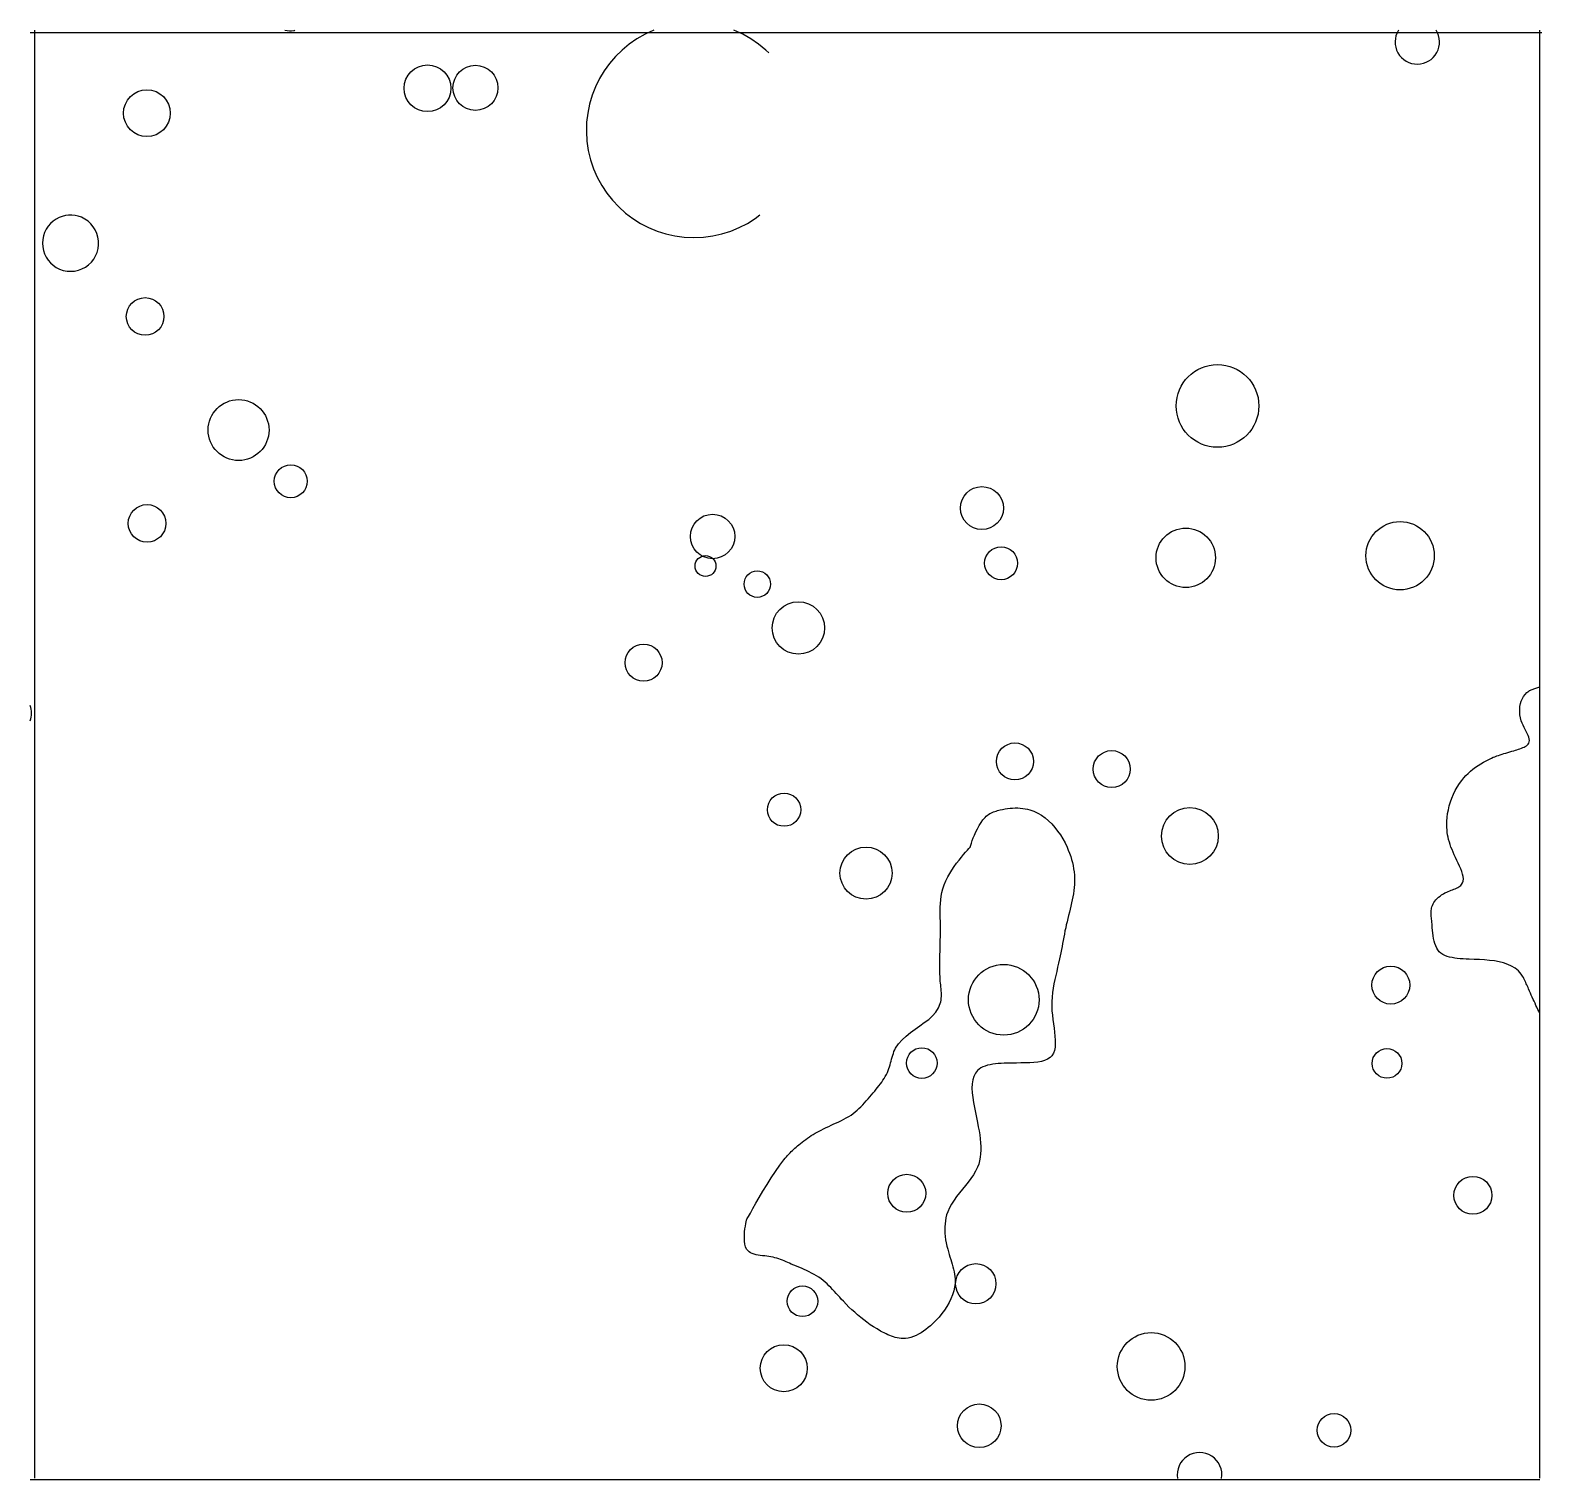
# Model space of a CAD drawing. Extents: x 2.05 to 3.08, y 1.57 to 2.55.
import ezdxf

# ---------------------------------------------------------------- set-up
doc = ezdxf.new("R2010")
doc.units = 0
doc.linetypes.add('HIDDEN', pattern=[0.375, 0.25, -0.125])
for name, color, linetype in [('LAYER1', 7, 'CONTINUOUS'), ('LAYER10', 1, 'CONTINUOUS'), ('LAYER12', 5, 'CONTINUOUS')]:
    doc.layers.add(name, color=color, linetype=linetype)

msp = doc.modelspace()

# ---------------------------------------------------------------- linework, layer by layer
at = {"layer": 'LAYER1', "color": 7, "linetype": 'CONTINUOUS'}
for points in [[(2.7286, 2.021), (2.7314, 2.02), (2.734, 2.0188), (2.7366, 2.0174), (2.739, 2.0156), (2.7413, 2.0136), (2.7435, 2.0115), (2.7456, 2.0091), (2.7475, 2.0066), (2.7494, 2.004), (2.751, 2.0013), (2.7526, 1.9985), (2.7539, 1.9956), (2.7548, 1.9936), (2.7556, 1.9915), (2.7564, 1.9894), (2.757, 1.9873), (2.7576, 1.9852), (2.758, 1.9831), (2.7584, 1.9809), (2.7587, 1.9788), (2.7589, 1.9767), (2.759, 1.9746), (2.759, 1.9724), (2.759, 1.9703), (2.7588, 1.9682), (2.7586, 1.9661), (2.7583, 1.964), (2.7579, 1.9619), (2.7575, 1.9598), (2.757, 1.9577), (2.7565, 1.9556), (2.756, 1.9535), (2.7555, 1.9514), (2.7549, 1.9493), (2.7544, 1.9471), (2.7539, 1.945), (2.7534, 1.9429), (2.753, 1.9408), (2.7525, 1.9387), (2.7521, 1.9365), (2.7517, 1.9344), (2.7513, 1.9323), (2.7509, 1.9302), (2.7505, 1.9281), (2.7501, 1.926), (2.7497, 1.9239), (2.7493, 1.9218), (2.7488, 1.9197), (2.7482, 1.9169), (2.7475, 1.9141), (2.7469, 1.9112), (2.7462, 1.9084), (2.7456, 1.9056), (2.745, 1.9027), (2.7445, 1.8998), (2.7441, 1.8969), (2.7438, 1.8938), (2.7436, 1.8907), (2.7436, 1.8876), (2.7437, 1.8843), (2.744, 1.8814), (2.7443, 1.8786), (2.7447, 1.8756), (2.7451, 1.8727), (2.7454, 1.8699), (2.7457, 1.8671), (2.7459, 1.8645), (2.7459, 1.862), (2.7458, 1.8596), (2.7454, 1.8575), (2.7447, 1.8556), (2.7437, 1.8539), (2.7424, 1.8526), (2.7407, 1.8515), (2.7387, 1.8506), (2.7365, 1.85), (2.734, 1.8496), (2.7314, 1.8493), (2.7286, 1.8491), (2.7257, 1.849), (2.7226, 1.849), (2.7195, 1.8489), (2.7164, 1.8489), (2.7133, 1.8489), (2.7113, 1.8488), (2.7092, 1.8487), (2.7072, 1.8486), (2.7053, 1.8484), (2.7034, 1.8481), (2.7016, 1.8478), (2.6999, 1.8474), (2.6983, 1.8469), (2.6968, 1.8463), (2.6954, 1.8456), (2.6942, 1.8448), (2.6931, 1.8438), (2.6916, 1.842), (2.6905, 1.8398), (2.6898, 1.8374), (2.6894, 1.8347), (2.6893, 1.8318), (2.6895, 1.8287), (2.6898, 1.8254), (2.6903, 1.8221), (2.691, 1.8187), (2.6917, 1.8152), (2.6924, 1.8118), (2.6931, 1.8084), (2.6936, 1.8056), (2.6941, 1.8028), (2.6946, 1.8001), (2.6949, 1.7974), (2.6952, 1.7948), (2.6953, 1.7922), (2.6953, 1.7897), (2.6952, 1.7873), (2.6949, 1.7849), (2.6945, 1.7825), (2.6939, 1.7803), (2.6931, 1.7781), (2.6918, 1.7755), (2.6903, 1.7729), (2.6886, 1.7705), (2.6868, 1.768), (2.6848, 1.7656), (2.6828, 1.7631), (2.6809, 1.7607), (2.6789, 1.7582), (2.6771, 1.7557), (2.6755, 1.7531), (2.674, 1.7505), (2.6728, 1.7477), (2.6721, 1.7457), (2.6716, 1.7437), (2.6712, 1.7417), (2.671, 1.7396), (2.6709, 1.7375), (2.6709, 1.7353), (2.6709, 1.7332), (2.6711, 1.731), (2.6714, 1.7288), (2.6718, 1.7267), (2.6723, 1.7245), (2.6728, 1.7224), (2.6733, 1.7207), (2.6738, 1.7189), (2.6743, 1.7172), (2.6749, 1.7155), (2.6754, 1.7138), (2.6759, 1.7122), (2.6764, 1.7105), (2.6768, 1.7088), (2.6772, 1.7071), (2.6775, 1.7055), (2.6777, 1.7038), (2.6778, 1.7022), (2.6778, 1.6994), (2.6775, 1.6967), (2.6769, 1.694), (2.6761, 1.6913), (2.675, 1.6887), (2.6738, 1.6861), (2.6723, 1.6835), (2.6707, 1.681), (2.6688, 1.6786), (2.6669, 1.6762), (2.6648, 1.674), (2.6626, 1.6718), (2.6611, 1.6704), (2.6596, 1.6691), (2.658, 1.6678), (2.6563, 1.6667), (2.6547, 1.6656), (2.653, 1.6646), (2.6513, 1.6638), (2.6495, 1.663), (2.6478, 1.6625), (2.646, 1.662), (2.6442, 1.6618), (2.6424, 1.6617), (2.6411, 1.6618), (2.6398, 1.6619), (2.6385, 1.6621), (2.6372, 1.6624), (2.636, 1.6628), (2.6347, 1.6632), (2.6334, 1.6637), (2.6321, 1.6643), (2.6309, 1.6648), (2.6296, 1.6655), (2.6284, 1.6661), (2.6272, 1.6668), (2.6248, 1.6682), (2.6224, 1.6696), (2.6202, 1.6711), (2.6179, 1.6727), (2.6158, 1.6743), (2.6137, 1.676), (2.6116, 1.6777), (2.6096, 1.6795), (2.6076, 1.6813), (2.6057, 1.6831), (2.6038, 1.6851), (2.6019, 1.687), (2.6007, 1.6883), (2.5995, 1.6897), (2.5983, 1.691), (2.5971, 1.6924), (2.5959, 1.6937), (2.5946, 1.695), (2.5934, 1.6963), (2.5921, 1.6976), (2.5908, 1.6988), (2.5895, 1.7), (2.5881, 1.7011), (2.5867, 1.7022), (2.5852, 1.7033), (2.5836, 1.7043), (2.582, 1.7053), (2.5803, 1.7062), (2.5786, 1.707), (2.5769, 1.7079), (2.5752, 1.7087), (2.5735, 1.7094), (2.5717, 1.7102), (2.57, 1.7109), (2.5682, 1.7116), (2.5665, 1.7123), (2.5653, 1.7129), (2.5641, 1.7134), (2.5629, 1.7139), (2.5617, 1.7144), (2.5605, 1.7149), (2.5592, 1.7153), (2.558, 1.7158), (2.5567, 1.7162), (2.5554, 1.7165), (2.5541, 1.7169), (2.5527, 1.7172), (2.5513, 1.7174), (2.5499, 1.7176), (2.5484, 1.7178), (2.5469, 1.718), (2.5454, 1.7182), (2.544, 1.7184), (2.5426, 1.7186), (2.5413, 1.719), (2.54, 1.7194), (2.5388, 1.7199), (2.5378, 1.7206), (2.5369, 1.7215), (2.5361, 1.7225), (2.5354, 1.724), (2.5349, 1.7259), (2.5347, 1.7278), (2.5346, 1.7299), (2.5346, 1.7321), (2.5348, 1.7342), (2.535, 1.7362), (2.5353, 1.7381), (2.5356, 1.7398), (2.5358, 1.7411), (2.536, 1.7421), (2.5362, 1.7427), (2.5362, 1.7428), (2.5362, 1.7428), (2.5362, 1.7429), (2.5362, 1.7429), (2.5362, 1.7429), (2.5362, 1.7429), (2.5362, 1.7428), (2.5362, 1.7428), (2.5362, 1.7428), (2.5361, 1.7428), (2.5362, 1.7427), (2.5362, 1.7427), (2.5365, 1.7432), (2.5374, 1.7446), (2.5387, 1.7469), (2.5404, 1.75), (2.5424, 1.7536), (2.5447, 1.7576), (2.5472, 1.7619), (2.55, 1.7664), (2.5528, 1.7709), (2.5557, 1.7753), (2.5586, 1.7795), (2.5615, 1.7832), (2.5623, 1.7842), (2.5632, 1.7852), (2.564, 1.7861), (2.5648, 1.787), (2.5657, 1.7879), (2.5665, 1.7887), (2.5673, 1.7895), (2.5682, 1.7903), (2.569, 1.7911), (2.5699, 1.7918)], [(2.5699, 1.7918), (2.5707, 1.7926), (2.5716, 1.7933), (2.5728, 1.7942), (2.5739, 1.7952), (2.5751, 1.7961), (2.5763, 1.797), (2.5776, 1.7978), (2.5788, 1.7987), (2.5801, 1.7996), (2.5814, 1.8004), (2.5827, 1.8012), (2.5841, 1.802), (2.5854, 1.8027), (2.5868, 1.8034), (2.5885, 1.8043), (2.5902, 1.8051), (2.592, 1.8059), (2.5937, 1.8067), (2.5955, 1.8075), (2.5972, 1.8082), (2.5989, 1.809), (2.6006, 1.8098), (2.6023, 1.8107), (2.6039, 1.8116), (2.6055, 1.8125), (2.6071, 1.8135), (2.6085, 1.8146), (2.6099, 1.8157), (2.6112, 1.8168), (2.6125, 1.818), (2.6138, 1.8192), (2.6151, 1.8205), (2.6163, 1.8218), (2.6175, 1.8232), (2.6187, 1.8245), (2.6199, 1.8259), (2.6211, 1.8273), (2.6222, 1.8287), (2.6232, 1.8299), (2.6242, 1.8311), (2.6252, 1.8323), (2.6261, 1.8335), (2.6271, 1.8347), (2.628, 1.836), (2.6288, 1.8372), (2.6296, 1.8385), (2.6304, 1.8398), (2.6311, 1.8411), (2.6318, 1.8425), (2.6324, 1.8439), (2.6328, 1.8451), (2.6333, 1.8464), (2.6336, 1.8477), (2.634, 1.849), (2.6344, 1.8503), (2.6347, 1.8516), (2.6351, 1.8529), (2.6355, 1.8542), (2.6359, 1.8554), (2.6363, 1.8567), (2.6369, 1.8579), (2.6374, 1.8591), (2.6394, 1.862), (2.6418, 1.8647), (2.6445, 1.8672), (2.6475, 1.8696), (2.6506, 1.8719), (2.6538, 1.8741), (2.6569, 1.8764), (2.6599, 1.8786), (2.6625, 1.881), (2.6648, 1.8836), (2.6666, 1.8864), (2.6678, 1.8894), (2.6681, 1.8906), (2.6683, 1.8917), (2.6684, 1.8929), (2.6685, 1.8942), (2.6685, 1.8954), (2.6685, 1.8967), (2.6684, 1.898), (2.6683, 1.8993), (2.6682, 1.9006), (2.6681, 1.902), (2.668, 1.9033), (2.6678, 1.9046), (2.6677, 1.9072), (2.6675, 1.9098), (2.6675, 1.9123), (2.6674, 1.9149), (2.6674, 1.9174), (2.6675, 1.9199), (2.6675, 1.9224), (2.6676, 1.9249), (2.6677, 1.9274), (2.6677, 1.9299), (2.6678, 1.9324), (2.6679, 1.935), (2.6679, 1.9358), (2.6679, 1.9367), (2.6679, 1.9375), (2.6679, 1.9383), (2.6679, 1.9392), (2.6679, 1.94), (2.6679, 1.9409), (2.6679, 1.9417), (2.6679, 1.9426), (2.6679, 1.9434), (2.6679, 1.9443), (2.6679, 1.9451), (2.6678, 1.9476), (2.6678, 1.9501), (2.6677, 1.9525), (2.6678, 1.9549), (2.6679, 1.9574), (2.6681, 1.9598), (2.6684, 1.9623), (2.6689, 1.9648), (2.6696, 1.9674), (2.6705, 1.97), (2.6716, 1.9727), (2.6729, 1.9754), (2.6743, 1.9778), (2.6757, 1.9801), (2.6773, 1.9824), (2.6789, 1.9847), (2.6805, 1.9869), (2.6821, 1.9889), (2.6836, 1.9907), (2.685, 1.9923), (2.6862, 1.9937), (2.6871, 1.9947), (2.6878, 1.9954), (2.6881, 1.9957), (2.6882, 1.9957), (2.6882, 1.9957), (2.6882, 1.9957), (2.6882, 1.9957), (2.6882, 1.9956), (2.6882, 1.9956), (2.6882, 1.9956), (2.6882, 1.9956), (2.6882, 1.9956), (2.6881, 1.9956), (2.6881, 1.9956), (2.6881, 1.9957), (2.6882, 1.9962), (2.6885, 1.9971), (2.6889, 1.9984), (2.6895, 2.0001), (2.6902, 2.0019), (2.691, 2.0039), (2.6919, 2.0061), (2.693, 2.0082), (2.6942, 2.0104), (2.6955, 2.0124), (2.6968, 2.0143), (2.6983, 2.0159), (2.699, 2.0166), (2.6998, 2.0173), (2.7006, 2.0178), (2.7014, 2.0184), (2.7022, 2.0188), (2.7031, 2.0192), (2.7039, 2.0196), (2.7048, 2.0199), (2.7057, 2.0202), (2.7066, 2.0205), (2.7075, 2.0207), (2.7084, 2.021), (2.7101, 2.0213), (2.7118, 2.0216), (2.7135, 2.0219), (2.7152, 2.0221), (2.7169, 2.0222), (2.7187, 2.0223), (2.7204, 2.0223), (2.7221, 2.0222), (2.7238, 2.022), (2.7255, 2.0217), (2.7271, 2.0214), (2.7286, 2.021)]]:
    msp.add_lwpolyline(points, dxfattribs=at)
for centre, radius in [((2.3192, 2.5114), 0.0159), ((2.3518, 2.5117), 0.0153), ((2.1285, 2.4945), 0.0159), ((2.1273, 2.3563), 0.0128), ((2.8562, 2.2955), 0.0281), ((2.1908, 2.2791), 0.0207), ((2.2263, 2.2443), 0.0112), ((2.6961, 2.2261), 0.0146), ((2.1286, 2.2157), 0.0128), ((2.513, 2.2068), 0.0151), ((2.8346, 2.1923), 0.0202), ((2.9803, 2.1937), 0.0232), ((2.7091, 2.1886), 0.0112), ((2.5082, 2.1867), 0.0071), ((2.5434, 2.1744), 0.009), ((2.5713, 2.1446), 0.0178), ((2.4661, 2.121), 0.0126), ((2.7185, 2.0539), 0.0126), ((2.7843, 2.0487), 0.0126), ((2.5616, 2.0211), 0.0113), ((2.8374, 2.0032), 0.0193), ((2.6173, 1.978), 0.0177), ((2.7109, 1.8919), 0.024), ((2.974, 1.9019), 0.0129), ((2.6552, 1.8489), 0.0104), ((2.9714, 1.8487), 0.0101), ((2.645, 1.7604), 0.0129), ((3.0298, 1.759), 0.0129), ((2.6919, 1.6989), 0.0137), ((2.5741, 1.687), 0.0104), ((2.8111, 1.6427), 0.023), ((2.5614, 1.6415), 0.016), ((2.6943, 1.6024), 0.0148), ((2.9354, 1.5993), 0.0114)]:
    msp.add_circle(centre, radius, dxfattribs=at)
for centre, radius, start, end in [((2.2257, 2.5683), 0.0178, -100.9814, -81.3255), ((2.2257, 2.5683), 0.0178, -81.3258, -79.0345), ((2.992, 2.5429), 0.0151, 148.2645, -89.4381), ((2.992, 2.5429), 0.0151, -89.438, 31.7369), ((2.0766, 2.4061), 0.0191, 67.345, 120.7694), ((2.0766, 2.4061), 0.0191, 120.7691, -120.7695), ((2.0766, 2.4061), 0.0191, -120.7699, 67.3451), ((2.0319, 2.0867), 0.0181, -16.8325, 16.8318), ((2.844, 1.569), 0.0152, -8.8802, -171.1198)]:
    msp.add_arc(centre, radius, start, end, dxfattribs=at)
at = {"layer": 'LAYER1', "color": 7, "linetype": 'HIDDEN'}
msp.add_arc((2.5003, 2.483), 0.0731, 111.8882, 68.1118, dxfattribs=at)
at = {"layer": 'LAYER10', "color": 1, "linetype": 'CONTINUOUS'}
for points in [[(3.0752, 1.8827), (3.0746, 1.8841), (3.0739, 1.8854), (3.0733, 1.8868), (3.0726, 1.8881), (3.072, 1.8895), (3.0714, 1.8909), (3.0707, 1.8922), (3.0701, 1.8936), (3.0695, 1.895), (3.0689, 1.8964), (3.0682, 1.8978), (3.0676, 1.8993), (3.0673, 1.9002), (3.0669, 1.9011), (3.0665, 1.902), (3.0661, 1.9028), (3.0657, 1.9037), (3.0653, 1.9046), (3.0649, 1.9055), (3.0645, 1.9063), (3.0641, 1.9071), (3.0636, 1.9079), (3.0631, 1.9087), (3.0626, 1.9094), (3.0607, 1.9115), (3.0586, 1.9133), (3.0561, 1.9148), (3.0535, 1.916), (3.0506, 1.917), (3.0476, 1.9177), (3.0444, 1.9183), (3.0411, 1.9187), (3.0377, 1.919), (3.0343, 1.9192), (3.0307, 1.9194), (3.0272, 1.9195), (3.0251, 1.9196), (3.0231, 1.9197), (3.0212, 1.9198), (3.0192, 1.92), (3.0174, 1.9202), (3.0156, 1.9206), (3.0138, 1.9209), (3.0122, 1.9214), (3.0107, 1.922), (3.0093, 1.9227), (3.008, 1.9236), (3.0069, 1.9246), (3.006, 1.9258), (3.0052, 1.9271), (3.0045, 1.9286), (3.004, 1.9301), (3.0035, 1.9318), (3.0031, 1.9336), (3.0028, 1.9354), (3.0026, 1.9373), (3.0024, 1.9391), (3.0022, 1.9411), (3.0021, 1.943), (3.0019, 1.9449), (3.0018, 1.9458), (3.0017, 1.9467), (3.0016, 1.9475), (3.0015, 1.9484), (3.0015, 1.9493), (3.0014, 1.9501), (3.0014, 1.951), (3.0014, 1.9518), (3.0015, 1.9526), (3.0016, 1.9534), (3.0017, 1.9542), (3.0019, 1.955), (3.0023, 1.956), (3.0027, 1.9571), (3.0033, 1.9581), (3.004, 1.959), (3.0047, 1.9599), (3.0056, 1.9608), (3.0065, 1.9616), (3.0075, 1.9624), (3.0085, 1.9632), (3.0097, 1.9639), (3.0108, 1.9645), (3.012, 1.9651), (3.013, 1.9655), (3.014, 1.9659), (3.015, 1.9663), (3.0159, 1.9667), (3.0169, 1.9671), (3.0178, 1.9674), (3.0187, 1.9678), (3.0195, 1.9682), (3.0203, 1.9686), (3.021, 1.9691), (3.0216, 1.9696), (3.0221, 1.9702), (3.0228, 1.9713), (3.0232, 1.9726), (3.0233, 1.9741), (3.0231, 1.9756), (3.0227, 1.9773), (3.0222, 1.9791), (3.0215, 1.9809), (3.0207, 1.9828), (3.0198, 1.9847), (3.0189, 1.9866), (3.018, 1.9885), (3.0171, 1.9904), (3.0163, 1.9922), (3.0156, 1.994), (3.0149, 1.9957), (3.0143, 1.9975), (3.0138, 1.9991), (3.0133, 2.0008), (3.013, 2.0024), (3.0126, 2.0041), (3.0124, 2.0057), (3.0122, 2.0073), (3.0121, 2.009), (3.012, 2.0106), (3.0121, 2.0132), (3.0123, 2.0159), (3.0126, 2.0185), (3.0131, 2.0211), (3.0137, 2.0238), (3.0145, 2.0264), (3.0154, 2.029), (3.0165, 2.0316), (3.0177, 2.0341), (3.0191, 2.0365), (3.0206, 2.0388), (3.0222, 2.041), (3.0236, 2.0427), (3.025, 2.0443), (3.0266, 2.0458), (3.0282, 2.0473), (3.0298, 2.0486), (3.0315, 2.0499), (3.0333, 2.0512), (3.0351, 2.0523), (3.0369, 2.0534), (3.0387, 2.0544), (3.0406, 2.0553), (3.0424, 2.0562), (3.0436, 2.0567), (3.0448, 2.0571), (3.046, 2.0576), (3.0472, 2.058), (3.0484, 2.0584), (3.0496, 2.0588), (3.0509, 2.0592), (3.0521, 2.0596), (3.0535, 2.06), (3.0548, 2.0604), (3.0562, 2.0608), (3.0576, 2.0612), (3.0587, 2.0615), (3.0597, 2.0618), (3.0608, 2.0622), (3.0618, 2.0625), (3.0628, 2.0629), (3.0637, 2.0633), (3.0646, 2.0637), (3.0654, 2.0641), (3.0662, 2.0646), (3.0668, 2.0651), (3.0673, 2.0657), (3.0677, 2.0663), (3.0681, 2.0672), (3.0682, 2.0682), (3.068, 2.0693), (3.0677, 2.0704), (3.0673, 2.0716), (3.0667, 2.0729), (3.066, 2.0742), (3.0653, 2.0756), (3.0646, 2.077), (3.0639, 2.0785), (3.0633, 2.08), (3.0627, 2.0815), (3.0621, 2.0835), (3.0618, 2.0855), (3.0616, 2.0875), (3.0616, 2.0894), (3.0618, 2.0913), (3.0621, 2.0932), (3.0627, 2.0949), (3.0634, 2.0966), (3.0642, 2.0981), (3.0653, 2.0995), (3.0664, 2.1007), (3.0678, 2.1017), (3.0683, 2.102), (3.0689, 2.1023), (3.0695, 2.1026), (3.0701, 2.1029), (3.0707, 2.1031), (3.0713, 2.1033), (3.0719, 2.1035), (3.0726, 2.1037), (3.0732, 2.1039), (3.0739, 2.1041), (3.0746, 2.1043), (3.0752, 2.1044)], [(3.0752, 1.8827), (3.0752, 1.8827), (3.0752, 1.8827), (3.0752, 1.8827), (3.0752, 1.8827), (3.0752, 1.8827), (3.0752, 1.8827), (3.0752, 1.8827), (3.0752, 1.8827), (3.0752, 1.8827), (3.0752, 1.8827), (3.0752, 1.8827), (3.0752, 1.8827), (3.0752, 1.8827), (3.0752, 1.8827), (3.0752, 1.8827), (3.0752, 1.8827), (3.0752, 1.8827), (3.0752, 1.8827), (3.0752, 1.8827), (3.0752, 1.8827), (3.0752, 1.8827), (3.0752, 1.8827), (3.0752, 1.8827), (3.0752, 1.8827)], [(3.0752, 1.8827), (3.0752, 1.8827), (3.0752, 1.8827), (3.0752, 1.8827), (3.0752, 1.8827), (3.0752, 1.8827), (3.0752, 1.8827), (3.0752, 1.8827), (3.0752, 1.8827), (3.0752, 1.8827), (3.0752, 1.8827), (3.0752, 1.8827), (3.0752, 1.8827), (3.0752, 1.8827), (3.0752, 1.8827), (3.0752, 1.8827), (3.0752, 1.8827), (3.0752, 1.8827), (3.0752, 1.8827), (3.0752, 1.8827), (3.0752, 1.8827), (3.0752, 1.8827), (3.0752, 1.8827), (3.0752, 1.8827), (3.0752, 1.8827)]]:
    msp.add_lwpolyline(points, dxfattribs=at)
at = {"layer": 'LAYER12', "color": 5, "linetype": 'CONTINUOUS'}
for points in [[(2.0492, 2.5494), (2.0492, 2.5494)], [(2.0492, 2.5494), (2.0668, 2.5494)], [(2.0522, 2.5508), (2.0522, 2.5508)], [(2.0522, 2.5508), (2.0522, 2.5508)], [(2.0522, 2.5508), (2.0522, 1.5667)], [(2.0668, 2.5494), (3.0752, 2.5494)], [(3.0752, 1.5667), (3.0752, 2.5508)], [(3.0752, 2.5494), (3.0766, 2.5494)], [(2.0668, 1.5657), (2.0492, 1.5657)], [(3.0752, 1.5657), (2.0668, 1.5657)]]:
    msp.add_lwpolyline(points, dxfattribs=at)

doc.saveas('drawing.dxf')
